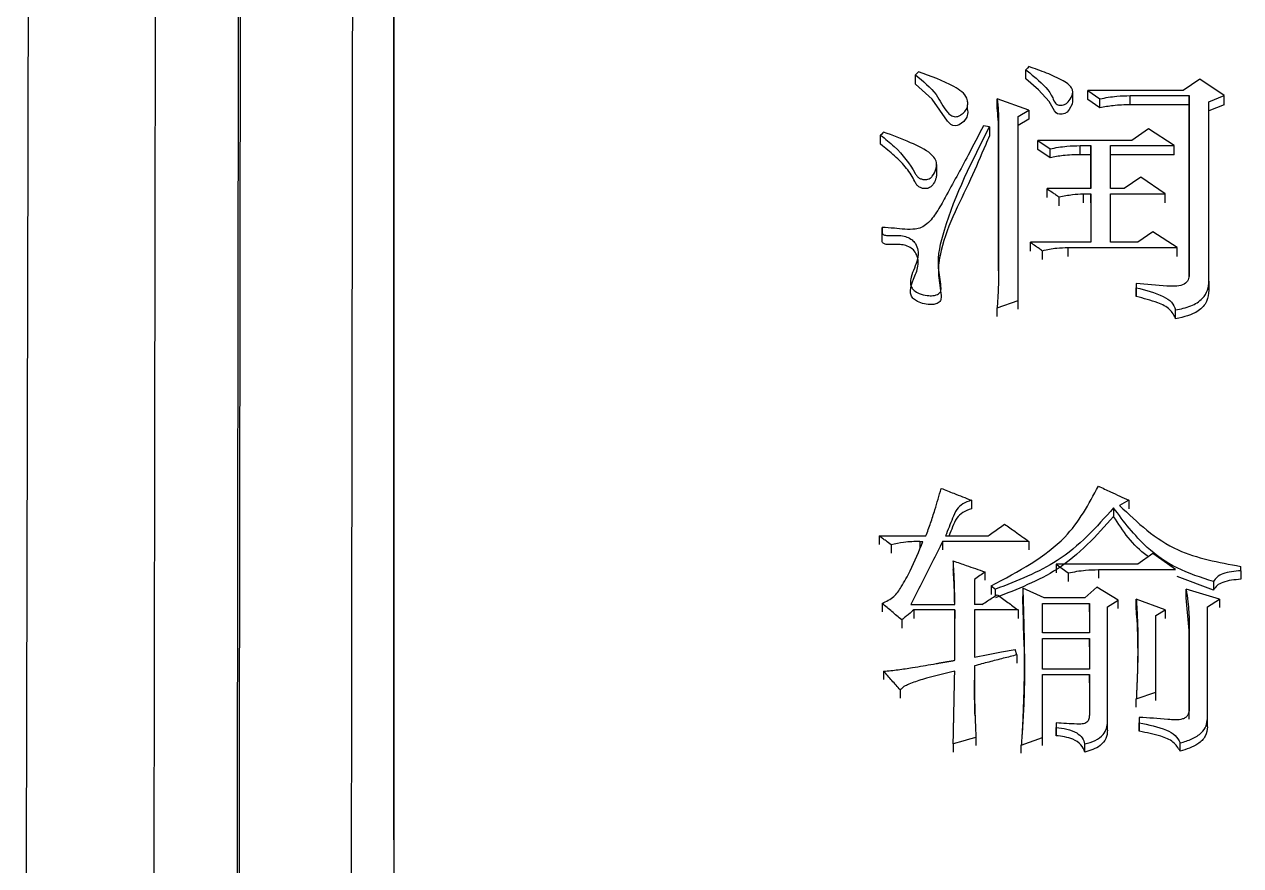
# Model space of a CAD drawing. Header units: millimetres. Extents: x 2642 to 4256, y 821 to 2003.
# Drawn here: x 2862.57 to 2871.27, y 1749.61 to 1755.62 of the extents above; entities that cross this region are included whole.
import ezdxf

# ---------------------------------------------------------------- set-up
doc = ezdxf.new("R2010")
doc.units = ezdxf.units.MM

msp = doc.modelspace()

# ---------------------------------------------------------------- linework, layer by layer
at = {"color": 7, "linetype": 'Continuous', "lineweight": 25}
for p, q in [((2868.9609, 1755.2851), (2868.9393, 1755.2629)), ((2868.9393, 1755.1975), (2868.9393, 1755.2629)), ((2869.729, 1755.2345), (2869.729, 1755.2999)), ((2870.9729, 1755.2332), (2870.8539, 1755.1516)), ((2871.146, 1755.1145), (2870.9729, 1755.2332)), ((2870.1725, 1755.1516), (2870.259, 1755.0922)), ((2870.8539, 1755.1516), (2870.1725, 1755.1516)), ((2870.1725, 1755.0864), (2870.1725, 1755.1516)), ((2869.3125, 1755.0698), (2869.3125, 1755.0792)), ((2869.7506, 1755.0104), (2869.5234, 1755.0922)), ((2869.5234, 1755.027), (2869.5234, 1755.0922)), ((2870.0646, 1755.0727), (2870.0646, 1755.1383)), ((2870.259, 1755.027), (2870.1725, 1755.0864)), ((2870.259, 1755.027), (2870.259, 1755.0922)), ((2870.4753, 1755.1145), (2870.8972, 1755.1145)), ((2870.4753, 1755.0493), (2870.4753, 1755.1145)), ((2870.8972, 1755.1145), (2870.8972, 1753.825)), ((2870.8972, 1755.0493), (2870.8972, 1755.1145)), ((2871.0378, 1755.0699), (2871.146, 1755.1145)), ((2871.0378, 1753.7872), (2871.0378, 1755.0699)), ((2871.146, 1755.0493), (2871.146, 1755.1145)), ((2869.3125, 1755.0141), (2869.3125, 1755.05)), ((2869.6749, 1754.9657), (2869.7506, 1755.0104)), ((2869.6749, 1753.6508), (2869.6749, 1754.9657)), ((2869.7506, 1755.0104), (2869.7506, 1754.9454)), ((2870.8972, 1755.0493), (2870.4753, 1755.0493)), ((2870.8972, 1753.825), (2870.8972, 1755.0493)), ((2871.146, 1755.0493), (2871.0378, 1755.0048)), ((2869.4693, 1754.8913), (2869.4261, 1754.8987)), ((2869.4693, 1754.8913), (2869.4693, 1754.8264)), ((2869.5342, 1754.8838), (2869.5342, 1753.8628)), ((2869.5342, 1754.819), (2869.5342, 1754.8838)), ((2869.7506, 1754.9454), (2869.6749, 1754.9008)), ((2868.6905, 1754.7669), (2868.6905, 1754.8317)), ((2869.5342, 1753.8628), (2869.5342, 1754.819)), ((2869.8155, 1754.7943), (2869.902, 1754.7346)), ((2870.4862, 1754.7943), (2869.8155, 1754.7943)), ((2869.8155, 1754.7296), (2869.8155, 1754.7943)), ((2870.6051, 1754.8764), (2870.4862, 1754.7943)), ((2870.789, 1754.757), (2870.6051, 1754.8764)), ((2869.902, 1754.6699), (2869.8155, 1754.7296)), ((2869.902, 1754.6699), (2869.902, 1754.7346)), ((2870.1184, 1754.757), (2870.1941, 1754.757)), ((2870.1184, 1754.6923), (2870.1184, 1754.757)), ((2870.1941, 1754.757), (2870.1941, 1754.4502)), ((2870.1941, 1754.6923), (2870.1941, 1754.757)), ((2870.3347, 1754.757), (2870.789, 1754.757)), ((2870.3347, 1754.4502), (2870.3347, 1754.757)), ((2870.789, 1754.6923), (2870.789, 1754.757)), ((2869.0914, 1754.5581), (2869.0914, 1754.623)), ((2870.1941, 1754.6923), (2870.1184, 1754.6923)), ((2870.1941, 1754.4502), (2870.1941, 1754.6923)), ((2870.789, 1754.6923), (2870.3347, 1754.6923)), ((2870.5511, 1754.5326), (2870.4321, 1754.4502)), ((2870.7241, 1754.4127), (2870.5511, 1754.5326)), ((2870.1941, 1754.4502), (2869.8804, 1754.4502)), ((2869.8804, 1754.3859), (2869.8804, 1754.4502)), ((2870.4321, 1754.4502), (2870.3347, 1754.4502)), ((2869.9669, 1754.326), (2869.9669, 1754.3902)), ((2870.14, 1754.4127), (2870.1941, 1754.4127)), ((2870.14, 1754.4127), (2870.14, 1754.3484)), ((2870.1941, 1754.4127), (2870.1941, 1754.0667)), ((2870.1941, 1754.3485), (2870.1941, 1754.4127)), ((2870.3347, 1754.4127), (2870.7241, 1754.4127)), ((2870.3347, 1754.0667), (2870.3347, 1754.4127)), ((2870.7241, 1754.3485), (2870.7241, 1754.4127)), ((2868.7013, 1754.0782), (2868.7013, 1754.1421)), ((2870.6376, 1754.142), (2870.5294, 1754.0667)), ((2870.8107, 1754.029), (2870.6376, 1754.142)), ((2870.1941, 1754.0667), (2869.7614, 1754.0667)), ((2869.7614, 1754.003), (2869.7614, 1754.0667)), ((2870.0318, 1754.029), (2870.8107, 1754.029)), ((2870.0318, 1753.9652), (2870.0318, 1754.029)), ((2870.5294, 1754.0667), (2870.3347, 1754.0667)), ((2870.8107, 1753.9653), (2870.8107, 1754.029)), ((2869.8479, 1753.9427), (2869.8479, 1754.0063)), ((2870.5186, 1753.772), (2870.5186, 1753.7417)), ((2870.5186, 1753.772), (2870.5186, 1753.7087)), ((2871.0378, 1753.7872), (2871.0378, 1753.7238)), ((2870.5186, 1753.6784), (2870.5186, 1753.7417)), ((2869.5234, 1753.5977), (2869.6749, 1753.6508)), ((2869.5234, 1753.5346), (2869.5234, 1753.5977)), ((2869.6749, 1753.5877), (2869.6749, 1753.6508)), ((2870.7999, 1753.5193), (2870.7999, 1753.5825)), ((2869.3396, 1752.2221), (2869.3396, 1752.1607)), ((2870.4645, 1752.2221), (2870.3997, 1752.1835)), ((2870.4645, 1752.2221), (2870.4645, 1752.161)), ((2870.3564, 1752.168), (2870.3564, 1752.107)), ((2868.6797, 1751.9667), (2869.015, 1751.9667)), ((2868.6797, 1751.9667), (2868.6797, 1751.9059)), ((2868.9718, 1751.9279), (2868.9934, 1751.9279)), ((2868.9718, 1751.9279), (2868.9718, 1751.8782)), ((2869.7506, 1751.9279), (2869.134, 1751.9279)), ((2869.134, 1751.9279), (2869.134, 1751.8672)), ((2869.1556, 1751.9667), (2869.4585, 1751.9667)), ((2869.7506, 1751.9279), (2869.7506, 1751.8672)), ((2868.7662, 1751.9046), (2868.7662, 1751.844)), ((2870.6376, 1751.8425), (2870.5295, 1751.7648)), ((2870.7999, 1751.726), (2870.6376, 1751.8425)), ((2869.2097, 1751.7882), (2869.2097, 1751.7276)), ((2869.9453, 1751.7648), (2870.0319, 1751.7026)), ((2870.5295, 1751.7648), (2869.9453, 1751.7648)), ((2869.9453, 1751.7648), (2869.9453, 1751.7043)), ((2871.265, 1751.7182), (2871.265, 1751.7493)), ((2869.4369, 1751.7104), (2869.4369, 1751.65)), ((2870.0319, 1751.7026), (2870.0319, 1751.6422)), ((2870.2482, 1751.726), (2870.7999, 1751.726)), ((2870.2482, 1751.726), (2870.2482, 1751.6655)), ((2871.0703, 1751.5797), (2870.8101, 1751.6781)), ((2871.265, 1751.7182), (2871.265, 1751.6577)), ((2869.3612, 1751.6559), (2869.3612, 1751.4767)), ((2869.4802, 1751.6092), (2869.5126, 1751.5859)), ((2869.5126, 1751.5399), (2869.5126, 1751.5859)), ((2869.8588, 1751.5235), (2869.7073, 1751.5936)), ((2869.7073, 1751.5936), (2869.7073, 1751.5334)), ((2870.2374, 1751.6014), (2870.1508, 1751.5235)), ((2870.3888, 1751.5079), (2870.2374, 1751.6014)), ((2871.1136, 1751.5157), (2870.8756, 1751.5858)), ((2870.8756, 1751.5256), (2870.8756, 1751.5858)), ((2871.0703, 1751.6404), (2871.0703, 1751.58)), ((2870.1508, 1751.5235), (2869.8588, 1751.5235)), ((2870.3131, 1751.4611), (2870.3888, 1751.5079)), ((2870.3888, 1751.4477), (2870.3888, 1751.5079)), ((2870.7242, 1751.4377), (2870.5186, 1751.5157)), ((2870.5186, 1751.4552), (2870.5186, 1751.5157)), ((2870.8972, 1751.2915), (2870.8756, 1751.5253)), ((2871.027, 1751.4611), (2871.1136, 1751.5157)), ((2871.1136, 1751.5157), (2871.1136, 1751.4555)), ((2868.7014, 1751.4845), (2868.7014, 1751.4243)), ((2868.9069, 1751.4767), (2869.2206, 1751.4767)), ((2869.2206, 1751.4377), (2868.9285, 1751.4377)), ((2868.9285, 1751.4377), (2868.9285, 1751.3776)), ((2869.2206, 1751.0779), (2869.2206, 1751.4377)), ((2869.2206, 1751.4377), (2869.2206, 1751.3776)), ((2869.4153, 1751.4767), (2869.3612, 1751.4767)), ((2869.6749, 1751.4377), (2869.3612, 1751.4377)), ((2869.3612, 1751.4377), (2869.3612, 1751.1014)), ((2869.6749, 1751.4377), (2869.6749, 1751.3776)), ((2869.848, 1751.4845), (2870.1833, 1751.4845)), ((2869.848, 1751.2736), (2869.848, 1751.4845)), ((2870.1833, 1751.4845), (2870.1833, 1751.2736)), ((2870.1833, 1751.4244), (2870.1833, 1751.4845)), ((2870.3131, 1750.6377), (2870.3131, 1751.4611)), ((2870.5225, 1751.3792), (2870.5186, 1751.4552)), ((2870.6593, 1751.3986), (2870.7242, 1751.4377)), ((2870.7242, 1751.4377), (2870.7242, 1751.3776)), ((2871.0271, 1750.6613), (2871.027, 1751.4611)), ((2868.842, 1751.3674), (2868.842, 1751.3074)), ((2870.8972, 1751.3518), (2870.8972, 1750.7164)), ((2870.8972, 1751.2918), (2870.8972, 1751.3518)), ((2870.1833, 1751.2736), (2869.848, 1751.2736)), ((2869.848, 1751.2345), (2870.1833, 1751.2345)), ((2869.848, 1751.0151), (2869.848, 1751.2345)), ((2870.1833, 1751.2345), (2870.1833, 1751.0151)), ((2870.1833, 1751.1747), (2870.1833, 1751.2345)), ((2870.8972, 1750.657), (2870.8972, 1751.2915)), ((2869.6641, 1751.117), (2869.6533, 1751.1562)), ((2869.6641, 1751.117), (2869.6641, 1751.0574)), ((2868.7121, 1750.9994), (2868.7121, 1750.9399)), ((2870.1833, 1751.0151), (2869.848, 1751.0151)), ((2869.848, 1750.9759), (2870.1833, 1750.9759)), ((2869.848, 1750.5273), (2869.848, 1750.9759)), ((2870.1833, 1750.9759), (2870.1833, 1750.6849)), ((2870.1833, 1750.9164), (2870.1833, 1750.9759)), ((2868.8311, 1750.8659), (2868.8311, 1750.8066)), ((2870.5186, 1750.803), (2870.6593, 1750.8502)), ((2870.5186, 1750.7438), (2870.5186, 1750.803)), ((2870.6593, 1750.7909), (2870.6593, 1750.8502)), ((2869.9453, 1750.6298), (2869.9453, 1750.5982)), ((2869.9453, 1750.6298), (2869.9453, 1750.5708)), ((2870.3131, 1750.5787), (2870.3131, 1750.6377)), ((2870.5403, 1750.6692), (2870.5403, 1750.6298)), ((2870.5403, 1750.6692), (2870.5403, 1750.6101)), ((2870.5403, 1750.5705), (2870.5403, 1750.6298)), ((2871.0271, 1750.6023), (2871.0271, 1750.6613)), ((2869.9453, 1750.539), (2869.9453, 1750.5982)), ((2869.2098, 1750.4799), (2869.2098, 1750.4211)), ((2869.372, 1750.5273), (2869.372, 1750.4684)), ((2869.6965, 1750.472), (2869.848, 1750.5273)), ((2869.6965, 1750.4132), (2869.6965, 1750.472)), ((2869.848, 1750.4684), (2869.848, 1750.5273)), ((2870.1509, 1750.4208), (2870.1509, 1750.4799)), ((2870.8323, 1750.4286), (2870.8323, 1750.4878))]:
    msp.add_line(p, q, dxfattribs=at)
at = {"color": 7, "linetype": 'Continuous', "lineweight": 25, "flags": 128}
for points in [[(2862.568, 1741.9379), (2862.5776, 1746.4213), (2862.5868, 1750.7015), (2862.5955, 1754.7589), (2862.6036, 1758.5751), (2862.6112, 1762.1325), (2862.6182, 1765.4149), (2862.6246, 1768.4072), (2862.6304, 1771.0959), (2862.6354, 1773.4685), (2862.6398, 1775.5143), (2862.6435, 1777.2238), (2862.6464, 1778.5893), (2862.6486, 1779.6045), (2862.65, 1780.2647), (2862.6506, 1780.567), (2862.6507, 1780.588)], [(2869.7506, 1755.3221), (2869.7398, 1755.311), (2869.729, 1755.2999)], [(2870.0633, 1755.0729), (2870.0598, 1755.0525), (2870.0397, 1755.0164), (2870.0239, 1754.9975), (2870.0084, 1754.9872), (2869.9891, 1754.9815), (2869.9699, 1754.9814), (2869.9564, 1754.9849), (2869.9454, 1754.9917), (2869.9346, 1755.0053), (2869.8959, 1755.0721), (2869.8201, 1755.1567), (2869.729, 1755.2345), (2869.729, 1755.2345)], [(2869.3109, 1755.0127), (2869.3144, 1754.9949), (2869.3077, 1754.9605), (2869.2855, 1754.9288), (2869.2532, 1754.9059), (2869.2386, 1754.9005), (2869.2238, 1754.8987), (2869.2074, 1754.9017), (2869.1922, 1754.9093), (2869.1679, 1754.9318), (2869.0588, 1755.0882), (2868.9393, 1755.1975), (2868.9393, 1755.1975)], [(2868.7121, 1754.854), (2868.7067, 1754.8483), (2868.6986, 1754.84), (2868.6905, 1754.8317)], [(2868.7013, 1754.1083), (2868.7013, 1754.132), (2868.7013, 1754.1722)], [(2869.4802, 1751.6092), (2869.4802, 1751.5823), (2869.4802, 1751.5655), (2869.4802, 1751.5489)], [(2869.3612, 1751.1014), (2869.4585, 1751.1197), (2869.5559, 1751.1379), (2869.6533, 1751.1562)], [(2869.372, 1750.5273), (2869.325, 1750.5135), (2869.278, 1750.4998), (2869.2098, 1750.4799)]]:
    msp.add_lwpolyline(points, dxfattribs=at)
at = {"color": 7, "linetype": 'Continuous', "lineweight": 25}
for points, knots in [([(2865.2087, 1780.8852), (2865.2087, 1780.7812), (2865.2088, 1780.2604), (2865.2089, 1778.8935), (2865.2089, 1776.7336), (2865.209, 1774.1152), (2865.209, 1771.6527), (2865.2091, 1768.1449), (2865.2091, 1765.0019), (2865.2091, 1760.6868), (2865.2092, 1755.9998), (2865.2092, 1750.8676), (2865.2092, 1745.444), (2865.2093, 1740.8853), (2865.2094, 1734.9629), (2865.2094, 1730.0571), (2865.2095, 1723.3781), (2865.2096, 1719.0854), (2865.2096, 1716.0842)], [0, 0, 0, 0, 0.020124, 0.100733, 0.181328, 0.221587, 0.302184, 0.342442, 0.423039, 0.463298, 0.543894, 0.624491, 0.664749, 0.745346, 0.785604, 0.8662, 0.906458, 1, 1, 1, 1]), ([(2865.2092, 1749.7952), (2865.2092, 1750.9799), (2865.2092, 1753.2334), (2865.2091, 1757.2737), (2865.2091, 1760.9813), (2865.2091, 1765.216), (2865.209, 1768.2899), (2865.209, 1771.7021), (2865.2089, 1774.6795), (2865.2089, 1777.023), (2865.2088, 1778.9634), (2865.2087, 1779.6971), (2865.2087, 1780.1939)], [0, 0, 0, 0, 0.072858, 0.13859, 0.270184, 0.335916, 0.467513, 0.533245, 0.664841, 0.796434, 0.862166, 1, 1, 1, 1]), ([(2863.5401, 1779.9372), (2863.5402, 1779.9655), (2863.5405, 1780.054), (2863.5392, 1779.0676), (2863.5362, 1777.0547), (2863.5316, 1773.9921), (2863.5264, 1770.6038), (2863.5213, 1767.2664), (2863.5167, 1764.1967), (2863.5111, 1760.5533), (2863.5045, 1756.2826), (2863.4973, 1751.6369), (2863.4896, 1746.6901), (2863.4814, 1741.5197), (2863.4724, 1735.8354), (2863.4625, 1729.6384), (2863.4518, 1722.9546), (2863.4443, 1718.2638), (2863.4404, 1715.8698)], [0, 0, 0, 0, 0.039342, 0.122943, 0.206183, 0.289063, 0.371582, 0.416612, 0.465601, 0.518547, 0.575452, 0.636313, 0.690059, 0.746552, 0.805793, 0.867782, 0.932518, 1, 1, 1, 1]), ([(2864.0454, 1715.7342), (2864.05, 1719.0335), (2864.0591, 1725.632), (2864.072, 1735.062), (2864.0841, 1743.9426), (2864.095, 1752.1003), (2864.1048, 1759.4008), (2864.113, 1765.718), (2864.1198, 1770.9423), (2864.1248, 1774.9905), (2864.1276, 1777.3944), (2864.129, 1778.7079), (2864.1292, 1779.0294), (2864.1292, 1779.1902)], [0, 0, 0, 0, 0.0981345, 0.196269, 0.2944034, 0.3925379, 0.4906723, 0.5888066, 0.686941, 0.7850753, 0.8832097, 0.9416048, 1, 1, 1, 1]), ([(2864.0594, 1715.6855), (2864.0627, 1718.0712), (2864.0692, 1722.7778), (2864.0784, 1729.5271), (2864.0871, 1735.8696), (2864.0951, 1741.7648), (2864.1025, 1747.1954), (2864.1102, 1752.9284), (2864.1178, 1758.697), (2864.125, 1764.1773), (2864.1308, 1768.6445), (2864.1353, 1772.1673), (2864.1386, 1774.8303), (2864.1408, 1776.7296), (2864.1421, 1777.9606), (2864.1425, 1778.4755), (2864.1426, 1778.6254), (2864.1426, 1778.6502)], [0, 0, 0, 0, 0.07139, 0.140843, 0.208359, 0.273937, 0.337578, 0.399281, 0.488173, 0.572709, 0.652888, 0.72871, 0.800173, 0.867277, 0.930021, 0.988406, 1, 1, 1, 1]), ([(2864.9407, 1777.8671), (2864.9407, 1777.7742), (2864.9406, 1777.6044), (2864.9402, 1777.1567), (2864.9396, 1776.6162), (2864.9389, 1775.9404), (2864.938, 1775.1327), (2864.9368, 1774.1927), (2864.9356, 1773.1212), (2864.9334, 1771.4116), (2864.9301, 1768.7255), (2864.9249, 1764.5757), (2864.9182, 1759.3593), (2864.9109, 1753.7525), (2864.9032, 1748.0752), (2864.8958, 1742.6081), (2864.8876, 1736.5953), (2864.8786, 1730.0477), (2864.8688, 1723.0048), (2864.862, 1718.0625), (2864.8585, 1715.5484)], [0, 0, 0, 0, 0.037781, 0.069081, 0.100468, 0.131943, 0.163506, 0.195157, 0.226895, 0.258722, 0.330934, 0.408983, 0.49287, 0.582593, 0.645672, 0.711347, 0.779618, 0.850484, 0.923944, 1, 1, 1, 1]), ([(2869.729, 1755.2999), (2869.7535, 1755.2797), (2869.8274, 1755.2187), (2869.9091, 1755.1406), (2869.9326, 1755.0678), (2869.9512, 1755.0516), (2869.9651, 1755.0466), (2869.9812, 1755.0453), (2869.9987, 1755.0478), (2870.017, 1755.0556), (2870.0393, 1755.0771), (2870.0551, 1755.1052), (2870.0672, 1755.1368), (2870.0605, 1755.1645), (2870.0382, 1755.195), (2869.9748, 1755.2336), (2869.8776, 1755.2773), (2869.7931, 1755.3071), (2869.7506, 1755.3221)], [0, 0, 0, 0, 0.109185, 0.329159, 0.383764, 0.397994, 0.412315, 0.428913, 0.44575, 0.465116, 0.490353, 0.552222, 0.585254, 0.61868, 0.660425, 0.720614, 0.859403, 1, 1, 1, 1]), ([(2868.9393, 1755.2629), (2868.9944, 1755.2184), (2869.0918, 1755.1398), (2869.1384, 1755.0266), (2869.1862, 1754.9768), (2869.2066, 1754.9662), (2869.2246, 1754.9624), (2869.2438, 1754.9661), (2869.2652, 1754.9764), (2869.2895, 1754.9954), (2869.3104, 1755.0245), (2869.3165, 1755.0604), (2869.3089, 1755.1024), (2869.273, 1755.1449), (2869.1595, 1755.2144), (2869.049, 1755.2537), (2868.9609, 1755.2851)], [0, 0, 0, 0, 0.207529, 0.367372, 0.400836, 0.41667, 0.431354, 0.448141, 0.466694, 0.497248, 0.538464, 0.578549, 0.619959, 0.682145, 0.746849, 1, 1, 1, 1]), ([(2869.5234, 1755.0922), (2869.5268, 1755.0626), (2869.5323, 1755.0132), (2869.5335, 1754.9437), (2869.534, 1754.9038), (2869.5342, 1754.8838)], [0, 0, 0, 0, 0.426865, 0.713404, 1, 1, 1, 1]), ([(2870.259, 1755.0922), (2870.2987, 1755.0996), (2870.3699, 1755.1128), (2870.4431, 1755.1139), (2870.4753, 1755.1145)], [0, 0, 0, 0, 0.558835, 1, 1, 1, 1]), ([(2869.5342, 1754.819), (2869.5341, 1754.8338), (2869.5336, 1754.876), (2869.5328, 1754.9455), (2869.5265, 1754.9998), (2869.5234, 1755.027)], [0, 0, 0, 0, 0.213578, 0.606407, 1, 1, 1, 1]), ([(2870.4753, 1755.0493), (2870.4342, 1755.0484), (2870.361, 1755.0468), (2870.2901, 1755.0331), (2870.259, 1755.027)], [0, 0, 0, 0, 0.561085, 1, 1, 1, 1]), ([(2869.4261, 1754.8987), (2869.3896, 1754.8286), (2869.3008, 1754.6577), (2869.1881, 1754.4517), (2869.0963, 1754.2859), (2869.0422, 1754.2104), (2868.985, 1754.1704), (2868.9039, 1754.1517), (2868.8091, 1754.166), (2868.7304, 1754.1705), (2868.7013, 1754.1722)], [0, 0, 0, 0, 0.221772, 0.540825, 0.653503, 0.748944, 0.789647, 0.822549, 0.93445, 1, 1, 1, 1]), ([(2868.7013, 1754.1421), (2868.7015, 1754.1386), (2868.7017, 1754.1328), (2868.7063, 1754.1253), (2868.7138, 1754.1197), (2868.7305, 1754.1142), (2868.7723, 1754.1128), (2868.8245, 1754.1178), (2868.8801, 1754.1059), (2868.9162, 1754.0855), (2868.9445, 1754.0531), (2868.962, 1754.0057), (2868.9565, 1753.9221), (2868.912, 1753.8471), (2868.9014, 1753.778), (2868.9094, 1753.7445), (2868.9307, 1753.7189), (2868.9699, 1753.6973), (2869.0167, 1753.6849), (2869.0597, 1753.6832), (2869.0873, 1753.6881), (2869.1047, 1753.696), (2869.1156, 1753.7061), (2869.1236, 1753.7239), (2869.1213, 1753.7843), (2869.0869, 1753.9284), (2869.1824, 1754.3265), (2869.3471, 1754.6507), (2869.4693, 1754.8913)], [0, 0, 0, 0, 0.005261, 0.008837, 0.012422, 0.017277, 0.029828, 0.061172, 0.078769, 0.096459, 0.112862, 0.137643, 0.170618, 0.238675, 0.261666, 0.275651, 0.289759, 0.306991, 0.331345, 0.347224, 0.357105, 0.364402, 0.370592, 0.376767, 0.392657, 0.46137, 0.600195, 1, 1, 1, 1]), ([(2868.6906, 1754.8317), (2868.7241, 1754.8052), (2868.8255, 1754.7252), (2868.9048, 1754.6211), (2868.9486, 1754.5392), (2868.9659, 1754.5246), (2868.9873, 1754.5162), (2869.0092, 1754.5134), (2869.0293, 1754.5159), (2869.047, 1754.5241), (2869.0702, 1754.5473), (2869.0867, 1754.583), (2869.0945, 1754.6273), (2869.0808, 1754.6661), (2869.0249, 1754.7247), (2868.8943, 1754.7849), (2868.7765, 1754.8296), (2868.7122, 1754.854)], [0, 0, 0, 0, 0.118687, 0.359196, 0.382949, 0.402078, 0.421221, 0.441113, 0.455768, 0.470499, 0.490908, 0.548405, 0.590663, 0.633125, 0.674263, 0.821869, 1, 1, 1, 1]), ([(2869.4693, 1754.8264), (2869.4601, 1754.806), (2869.4139, 1754.7039), (2869.2979, 1754.4202), (2869.1265, 1754.1177), (2869.0964, 1753.8284), (2869.1212, 1753.7241), (2869.1236, 1753.661), (2869.1158, 1753.6427), (2869.1034, 1753.6316), (2869.0829, 1753.6233), (2869.0487, 1753.6191), (2869.0027, 1753.6243), (2868.9583, 1753.6393), (2868.9247, 1753.6609), (2868.9059, 1753.6881), (2868.9004, 1753.7377), (2868.9264, 1753.8068), (2868.9605, 1753.8819), (2868.9601, 1753.9493), (2868.9418, 1753.9941), (2868.9114, 1754.0257), (2868.8732, 1754.0442), (2868.8283, 1754.0521), (2868.7891, 1754.0506), (2868.7556, 1754.0496), (2868.7341, 1754.0504), (2868.7187, 1754.0539), (2868.7093, 1754.0586), (2868.7033, 1754.0654), (2868.7013, 1754.0723), (2868.7013, 1754.0766), (2868.7013, 1754.0782)], [0, 0, 0, 0, 0.033509, 0.167495, 0.460572, 0.533975, 0.607467, 0.62244, 0.629349, 0.63632, 0.644144, 0.656215, 0.676583, 0.698156, 0.712672, 0.727345, 0.74395, 0.787231, 0.835835, 0.865096, 0.888822, 0.906543, 0.924342, 0.940793, 0.960202, 0.97046, 0.980426, 0.985388, 0.989354, 0.993351, 0.997673, 1, 1, 1, 1]), ([(2869.09, 1754.5582), (2869.0897, 1754.5477), (2869.0889, 1754.5229), (2869.074, 1754.4927), (2869.0576, 1754.4692), (2869.0423, 1754.4569), (2869.0255, 1754.4507), (2869.0063, 1754.4492), (2868.985, 1754.4524), (2868.9637, 1754.4614), (2868.946, 1754.4779), (2868.9237, 1754.5249), (2868.8794, 1754.5983), (2868.7916, 1754.6856), (2868.7244, 1754.7397), (2868.6906, 1754.7669)], [0, 0, 0, 0, 0.057364, 0.135452, 0.174054, 0.20354, 0.227011, 0.250403, 0.283482, 0.316855, 0.35045, 0.398369, 0.589542, 0.793116, 1, 1, 1, 1]), ([(2869.902, 1754.7346), (2869.9418, 1754.742), (2870.0129, 1754.7553), (2870.0861, 1754.7565), (2870.1184, 1754.757)], [0, 0, 0, 0, 0.558836, 1, 1, 1, 1]), ([(2870.1184, 1754.6923), (2870.0773, 1754.6914), (2870.0041, 1754.6898), (2869.9331, 1754.676), (2869.902, 1754.6699)], [0, 0, 0, 0, 0.561086, 1, 1, 1, 1]), ([(2869.8804, 1754.4502), (2869.8927, 1754.4416), (2869.9133, 1754.4273), (2869.9422, 1754.4073), (2869.9587, 1754.3959), (2869.9669, 1754.3902)], [0, 0, 0, 0, 0.42837, 0.714189, 1, 1, 1, 1]), ([(2869.9669, 1754.3902), (2869.9986, 1754.397), (2870.0553, 1754.4092), (2870.1141, 1754.4116), (2870.14, 1754.4127)], [0, 0, 0, 0, 0.558879, 1, 1, 1, 1]), ([(2868.7013, 1754.1722), (2868.7013, 1754.1666), (2868.7013, 1754.1565), (2868.7013, 1754.1465), (2868.7013, 1754.1421)], [0, 0, 0, 0, 0.56, 1, 1, 1, 1]), ([(2869.7614, 1754.0667), (2869.7738, 1754.0581), (2869.7944, 1754.0437), (2869.8232, 1754.0236), (2869.8397, 1754.0121), (2869.8479, 1754.0063)], [0, 0, 0, 0, 0.428365, 0.714185, 1, 1, 1, 1]), ([(2869.8479, 1754.0063), (2869.8816, 1754.0137), (2869.9418, 1754.0269), (2870.0042, 1754.0284), (2870.0318, 1754.029)], [0, 0, 0, 0, 0.558545, 1, 1, 1, 1]), ([(2869.5342, 1753.8628), (2869.534, 1753.8363), (2869.5334, 1753.7832), (2869.5301, 1753.6949), (2869.5258, 1753.633), (2869.5234, 1753.5977)], [0, 0, 0, 0, 0.300385, 0.600783, 1, 1, 1, 1]), ([(2870.8972, 1753.825), (2870.8944, 1753.8127), (2870.8885, 1753.7877), (2870.8503, 1753.7564), (2870.794, 1753.7512), (2870.6836, 1753.755), (2870.5916, 1753.7645), (2870.5186, 1753.772)], [0, 0, 0, 0, 0.1108835, 0.2260486, 0.356903, 0.4892019, 1, 1, 1, 1]), ([(2870.7999, 1753.5825), (2870.8369, 1753.59), (2870.9097, 1753.6047), (2870.9925, 1753.6568), (2871.0331, 1753.7229), (2871.0363, 1753.7658), (2871.0378, 1753.7872)], [0, 0, 0, 0, 0.292671, 0.574804, 0.788903, 1, 1, 1, 1]), ([(2870.5186, 1753.7417), (2870.585, 1753.7249), (2870.6767, 1753.7015), (2870.7774, 1753.6415), (2870.7925, 1753.6019), (2870.7999, 1753.5825)], [0, 0, 0, 0, 0.5729384, 0.7913837, 1, 1, 1, 1]), ([(2870.5186, 1753.7086), (2870.5186, 1753.703), (2870.5186, 1753.6929), (2870.5186, 1753.6828), (2870.5186, 1753.6784)], [0, 0, 0, 0, 0.56, 1, 1, 1, 1]), ([(2870.7999, 1753.5193), (2870.7884, 1753.5435), (2870.7648, 1753.5934), (2870.6546, 1753.6434), (2870.5705, 1753.665), (2870.5186, 1753.6784)], [0, 0, 0, 0, 0.2654466, 0.5469642, 1, 1, 1, 1]), ([(2871.0378, 1753.7237), (2871.0352, 1753.6966), (2871.0299, 1753.6417), (2870.9517, 1753.5539), (2870.8581, 1753.5326), (2870.7999, 1753.5193)], [0, 0, 0, 0, 0.269364, 0.545159, 1, 1, 1, 1]), ([(2869.015, 1751.9667), (2869.0262, 1751.9976), (2869.0485, 1752.0594), (2869.0855, 1752.1728), (2869.1088, 1752.2556), (2869.1232, 1752.3071)], [0, 0, 0, 0, 0.274107, 0.548239, 1, 1, 1, 1]), ([(2869.1232, 1752.3071), (2869.1533, 1752.2953), (2869.2045, 1752.2752), (2869.2766, 1752.2469), (2869.3186, 1752.2304), (2869.3395, 1752.2221)], [0, 0, 0, 0, 0.417909, 0.708955, 1, 1, 1, 1]), ([(2869.4802, 1751.6092), (2869.6756, 1751.7134), (2870.0187, 1751.8964), (2870.1791, 1752.1943), (2870.2482, 1752.3225)], [0, 0, 0, 0, 0.569597, 1, 1, 1, 1]), ([(2870.2482, 1752.3225), (2870.2772, 1752.3091), (2870.3278, 1752.2856), (2870.3999, 1752.2522), (2870.443, 1752.2322), (2870.4645, 1752.2221)], [0, 0, 0, 0, 0.402386, 0.701193, 1, 1, 1, 1]), ([(2869.3395, 1752.2221), (2869.3182, 1752.2147), (2869.2763, 1752.2), (2869.2292, 1752.1529), (2869.2058, 1752.0935), (2869.1791, 1752.0305), (2869.1634, 1751.988), (2869.1556, 1751.9667)], [0, 0, 0, 0, 0.178456, 0.349692, 0.567005, 0.783635, 1, 1, 1, 1]), ([(2870.3997, 1752.1835), (2870.527, 1752.0625), (2870.7582, 1751.8427), (2871.1079, 1751.7783), (2871.265, 1751.7493)], [0, 0, 0, 0, 0.550671, 1, 1, 1, 1]), ([(2869.3395, 1752.1607), (2869.3182, 1752.1533), (2869.2764, 1752.1386), (2869.2292, 1752.0916), (2869.206, 1752.0322), (2869.1873, 1751.9896), (2869.179, 1751.9675), (2869.1787, 1751.9667)], [0, 0, 0, 0, 0.225395, 0.441569, 0.715814, 0.989183, 1, 1, 1, 1]), ([(2870.3564, 1752.168), (2870.2339, 1752.0306), (2870.0118, 1751.7813), (2869.6673, 1751.6464), (2869.5126, 1751.5859)], [0, 0, 0, 0, 0.551113, 1, 1, 1, 1]), ([(2870.3564, 1752.1067), (2870.2339, 1751.9695), (2870.0117, 1751.7204), (2869.6672, 1751.5857), (2869.5126, 1751.5253)], [0, 0, 0, 0, 0.551009, 1, 1, 1, 1]), ([(2871.0703, 1751.6404), (2870.9808, 1751.6693), (2870.8039, 1751.7266), (2870.5504, 1751.9069), (2870.4295, 1752.0696), (2870.3564, 1752.168)], [0, 0, 0, 0, 0.288018, 0.569196, 1, 1, 1, 1]), ([(2870.6051, 1751.8192), (2870.6026, 1751.8209), (2870.4913, 1751.897), (2870.4231, 1752.003), (2870.3564, 1752.1067)], [0, 0, 0, 0, 0.022454, 1, 1, 1, 1]), ([(2869.4585, 1751.9667), (2869.471, 1751.9756), (2869.4971, 1751.9943), (2869.5368, 1752.0227), (2869.5639, 1752.0422), (2869.5775, 1752.0519)], [0, 0, 0, 0, 0.314652, 0.657325, 1, 1, 1, 1]), ([(2869.5775, 1752.0519), (2869.6025, 1752.0341), (2869.6438, 1752.0045), (2869.7015, 1751.9631), (2869.7342, 1751.9396), (2869.7506, 1751.9279)], [0, 0, 0, 0, 0.432644, 0.716322, 1, 1, 1, 1]), ([(2868.7662, 1751.9046), (2868.7539, 1751.9135), (2868.7333, 1751.9283), (2868.7044, 1751.949), (2868.6879, 1751.9608), (2868.6797, 1751.9667)], [0, 0, 0, 0, 0.428361, 0.714181, 1, 1, 1, 1]), ([(2868.7014, 1751.4845), (2868.7314, 1751.4992), (2868.7908, 1751.5283), (2868.848, 1751.6161), (2868.9198, 1751.7463), (2868.9647, 1751.8571), (2868.9934, 1751.9279)], [0, 0, 0, 0, 0.161067, 0.318631, 0.564031, 1, 1, 1, 1]), ([(2868.9718, 1751.9279), (2868.9327, 1751.9268), (2868.8631, 1751.9249), (2868.7958, 1751.9108), (2868.7662, 1751.9046)], [0, 0, 0, 0, 0.5610734, 1, 1, 1, 1]), ([(2869.134, 1751.9279), (2869.109, 1751.8783), (2869.0586, 1751.7784), (2868.9829, 1751.628), (2868.9322, 1751.5271), (2868.9069, 1751.4767)], [0, 0, 0, 0, 0.330678, 0.665338, 1, 1, 1, 1]), ([(2869.2206, 1751.4767), (2869.2205, 1751.51), (2869.2204, 1751.5787), (2869.2166, 1751.6825), (2869.212, 1751.7529), (2869.2097, 1751.7882)], [0, 0, 0, 0, 0.320269, 0.660054, 1, 1, 1, 1]), ([(2869.2097, 1751.7882), (2869.2407, 1751.7776), (2869.294, 1751.7593), (2869.3697, 1751.7334), (2869.4145, 1751.7181), (2869.4369, 1751.7104)], [0, 0, 0, 0, 0.4083, 0.70415, 1, 1, 1, 1]), ([(2869.2201, 1751.4767), (2869.2201, 1751.4899), (2869.2198, 1751.5383), (2869.2164, 1751.6219), (2869.212, 1751.6922), (2869.2097, 1751.7273)], [0, 0, 0, 0, 0.1572683, 0.5785381, 1, 1, 1, 1]), ([(2869.4369, 1751.7104), (2869.4243, 1751.7013), (2869.399, 1751.6832), (2869.3738, 1751.665), (2869.3612, 1751.6559)], [0, 0, 0, 0, 0.5000008, 1, 1, 1, 1]), ([(2870.0319, 1751.7026), (2870.0729, 1751.7106), (2870.1441, 1751.7243), (2870.2173, 1751.7255), (2870.2482, 1751.726)], [0, 0, 0, 0, 0.576908, 1, 1, 1, 1]), ([(2871.265, 1751.7182), (2871.221, 1751.7144), (2871.1601, 1751.7092), (2871.0932, 1751.6753), (2871.0779, 1751.6519), (2871.0703, 1751.6404)], [0, 0, 0, 0, 0.571542, 0.789948, 1, 1, 1, 1]), ([(2869.7073, 1751.5936), (2869.7075, 1751.5867), (2869.7079, 1751.5729), (2869.7085, 1751.5522), (2869.7091, 1751.5314), (2869.7097, 1751.5107), (2869.7102, 1751.4934), (2869.7107, 1751.4761), (2869.7111, 1751.4623), (2869.7115, 1751.4484), (2869.7117, 1751.438), (2869.712, 1751.4294), (2869.7123, 1751.4173), (2869.7126, 1751.4051), (2869.713, 1751.3913), (2869.7133, 1751.3809), (2869.7136, 1751.367), (2869.7139, 1751.3532), (2869.7144, 1751.3359), (2869.7147, 1751.322), (2869.715, 1751.3081), (2869.7152, 1751.2995), (2869.7154, 1751.2908), (2869.7156, 1751.2821), (2869.7158, 1751.2735), (2869.716, 1751.2648), (2869.7161, 1751.2561), (2869.7163, 1751.2474), (2869.7165, 1751.2388), (2869.7167, 1751.2301), (2869.7168, 1751.2214), (2869.717, 1751.2127), (2869.7171, 1751.204), (2869.7173, 1751.1954), (2869.7174, 1751.1867), (2869.7177, 1751.1676), (2869.7188, 1751.0946), (2869.7195, 1750.9972), (2869.7184, 1750.8997), (2869.7172, 1750.8509), (2869.7164, 1750.823), (2869.7156, 1750.8021), (2869.7148, 1750.7812), (2869.7139, 1750.7602), (2869.7131, 1750.7428), (2869.7123, 1750.7253), (2869.7114, 1750.7079), (2869.7105, 1750.6904), (2869.7095, 1750.673), (2869.7085, 1750.6555), (2869.7072, 1750.6346), (2869.7062, 1750.6171), (2869.7051, 1750.5997), (2869.7039, 1750.5822), (2869.7028, 1750.5647), (2869.7016, 1750.5473), (2869.7005, 1750.5298), (2869.6993, 1750.5123), (2869.698, 1750.493), (2869.6971, 1750.4808), (2869.6965, 1750.472)], [0, 0, 0, 0, 0.018603, 0.037206, 0.055809, 0.074412, 0.093015, 0.102316, 0.120919, 0.130221, 0.139522, 0.148824, 0.153474, 0.172077, 0.181379, 0.19068, 0.199982, 0.218585, 0.227886, 0.246489, 0.255791, 0.265092, 0.269743, 0.279044, 0.288346, 0.292997, 0.302298, 0.311599, 0.31625, 0.325552, 0.334853, 0.339504, 0.348805, 0.358107, 0.362758, 0.372059, 0.409265, 0.558092, 0.632505, 0.669711, 0.688314, 0.706917, 0.72552, 0.744123, 0.762726, 0.772028, 0.790631, 0.809233, 0.818535, 0.837138, 0.855741, 0.874344, 0.883645, 0.902248, 0.920851, 0.930153, 0.948756, 0.967359, 0.97666, 1, 1, 1, 1]), ([(2870.8756, 1751.5858), (2870.8799, 1751.556), (2870.8875, 1751.5023), (2870.8952, 1751.4242), (2870.8965, 1751.3759), (2870.8972, 1751.3518)], [0, 0, 0, 0, 0.38409, 0.691775, 1, 1, 1, 1]), ([(2871.265, 1751.6574), (2871.221, 1751.6537), (2871.1601, 1751.6485), (2871.0932, 1751.6146), (2871.0779, 1751.5912), (2871.0703, 1751.5797)], [0, 0, 0, 0, 0.571693, 0.790076, 1, 1, 1, 1]), ([(2869.4153, 1751.4767), (2869.4283, 1751.4852), (2869.4529, 1751.5011), (2869.4889, 1751.5245), (2869.5119, 1751.5394), (2869.5234, 1751.5469)], [0, 0, 0, 0, 0.36195, 0.680974, 1, 1, 1, 1]), ([(2869.5234, 1751.5469), (2869.5487, 1751.5287), (2869.5992, 1751.4923), (2869.6496, 1751.4559), (2869.6749, 1751.4377)], [0, 0, 0, 0, 0.5, 1, 1, 1, 1]), ([(2869.715, 1751.2237), (2869.7149, 1751.2269), (2869.713, 1751.3303), (2869.7101, 1751.4333), (2869.7073, 1751.5331)], [0, 0, 0, 0, 0.030859, 1, 1, 1, 1]), ([(2870.5186, 1751.5157), (2870.5201, 1751.4915), (2870.5222, 1751.4551), (2870.5244, 1751.4127), (2870.5254, 1751.3915), (2870.5264, 1751.3703), (2870.529, 1751.3065), (2870.5305, 1751.2214), (2870.5299, 1751.124), (2870.5289, 1751.0723), (2870.5281, 1751.0418), (2870.5278, 1751.0327), (2870.5275, 1751.0205), (2870.5271, 1751.0083), (2870.5267, 1750.9961), (2870.5264, 1750.9869), (2870.526, 1750.9778), (2870.5256, 1750.9656), (2870.5251, 1750.9534), (2870.5247, 1750.9412), (2870.5243, 1750.932), (2870.5238, 1750.9198), (2870.5233, 1750.9076), (2870.5226, 1750.8924), (2870.522, 1750.8771), (2870.5212, 1750.8588), (2870.5201, 1750.8341), (2870.5192, 1750.8155), (2870.5186, 1750.803)], [0, 0, 0, 0, 0.1024398, 0.1536597, 0.1792697, 0.1920747, 0.2432948, 0.4481938, 0.5506355, 0.6530768, 0.6658817, 0.6786867, 0.6914917, 0.7171016, 0.7299066, 0.7427115, 0.7555165, 0.7683215, 0.7939314, 0.8067364, 0.8195413, 0.8323463, 0.8579562, 0.8707612, 0.8963711, 0.9219811, 0.947591, 1, 1, 1, 1]), ([(2868.842, 1751.3674), (2868.8185, 1751.3869), (2868.7717, 1751.426), (2868.7248, 1751.465), (2868.7014, 1751.4845)], [0, 0, 0, 0, 0.5, 1, 1, 1, 1]), ([(2868.9285, 1751.4377), (2868.9167, 1751.4281), (2868.8964, 1751.4116), (2868.8675, 1751.3882), (2868.8505, 1751.3743), (2868.842, 1751.3674)], [0, 0, 0, 0, 0.408883, 0.704441, 1, 1, 1, 1]), ([(2870.5228, 1751.3805), (2870.5228, 1751.3806), (2870.5228, 1751.3813), (2870.523, 1751.3761), (2870.5256, 1751.3126), (2870.529, 1751.2017), (2870.5285, 1751.0616), (2870.5267, 1751.0021), (2870.5258, 1750.9703)], [0, 0, 0, 0, 0.003713, 0.025466, 0.076389, 0.48901, 0.726573, 1, 1, 1, 1]), ([(2870.6593, 1750.8502), (2870.6593, 1750.9836), (2870.6593, 1751.1668), (2870.6593, 1751.3491), (2870.6593, 1751.3986)], [0, 0, 0, 0, 0.728341, 1, 1, 1, 1]), ([(2869.7149, 1751.2276), (2869.7149, 1751.2277), (2869.7149, 1751.228), (2869.7149, 1751.227), (2869.7154, 1751.2011), (2869.7173, 1751.066), (2869.716, 1750.9001), (2869.7104, 1750.7273), (2869.7048, 1750.6096), (2869.702, 1750.5553), (2869.7011, 1750.5383), (2869.701, 1750.5361), (2869.701, 1750.5361), (2869.701, 1750.5361)], [0, 0, 0, 0, 0.0005031, 0.0072608, 0.0135762, 0.2215354, 0.5008607, 0.7564849, 0.9233, 0.9846772, 0.9950824, 0.9988797, 1, 1, 1, 1]), ([(2868.7121, 1750.9994), (2868.7467, 1751.0028), (2868.8157, 1751.0095), (2868.9345, 1751.0283), (2869.0253, 1751.0437), (2869.0851, 1751.0541), (2869.0977, 1751.0563), (2869.1072, 1751.0579), (2869.1166, 1751.0596), (2869.1245, 1751.0609), (2869.1324, 1751.0623), (2869.1387, 1751.0634), (2869.1466, 1751.0648), (2869.1544, 1751.0662), (2869.1623, 1751.0676), (2869.1702, 1751.069), (2869.1781, 1751.0704), (2869.1859, 1751.0717), (2869.1938, 1751.0731), (2869.2017, 1751.0745), (2869.2111, 1751.0762), (2869.2174, 1751.0773), (2869.2206, 1751.0779)], [0, 0, 0, 0, 0.201249, 0.402512, 0.701241, 0.738586, 0.757258, 0.77593, 0.794603, 0.813275, 0.822611, 0.841284, 0.85062, 0.869292, 0.887965, 0.897301, 0.915973, 0.934645, 0.943982, 0.962654, 0.981327, 1, 1, 1, 1]), ([(2869.6641, 1751.117), (2869.632, 1751.1088), (2869.5655, 1751.0915), (2869.4646, 1751.0654), (2869.3957, 1751.0476), (2869.3612, 1751.0386)], [0, 0, 0, 0, 0.317295, 0.658647, 1, 1, 1, 1]), ([(2868.8311, 1750.8659), (2868.8113, 1750.8882), (2868.7716, 1750.9327), (2868.732, 1750.9772), (2868.7121, 1750.9994)], [0, 0, 0, 0, 0.499998, 1, 1, 1, 1]), ([(2869.2206, 1750.9994), (2869.1426, 1750.9819), (2869.0305, 1750.9567), (2868.912, 1750.9154), (2868.8563, 1750.8915), (2868.8394, 1750.8743), (2868.8311, 1750.8659)], [0, 0, 0, 0, 0.564923, 0.811394, 0.907312, 1, 1, 1, 1]), ([(2869.2098, 1750.4799), (2869.2098, 1750.4824), (2869.2099, 1750.4862), (2869.21, 1750.4912), (2869.2101, 1750.4962), (2869.2102, 1750.5025), (2869.2104, 1750.5101), (2869.2105, 1750.5176), (2869.2107, 1750.5251), (2869.2108, 1750.5327), (2869.211, 1750.5402), (2869.2112, 1750.5478), (2869.2113, 1750.5553), (2869.2115, 1750.5628), (2869.2116, 1750.5704), (2869.2118, 1750.5804), (2869.212, 1750.5905), (2869.2122, 1750.6005), (2869.2124, 1750.608), (2869.2126, 1750.6156), (2869.2127, 1750.6231), (2869.2129, 1750.6306), (2869.213, 1750.6382), (2869.2132, 1750.6457), (2869.2133, 1750.6532), (2869.2135, 1750.6608), (2869.2136, 1750.6683), (2869.2138, 1750.6758), (2869.214, 1750.6858), (2869.2142, 1750.6959), (2869.2144, 1750.7059), (2869.2146, 1750.7134), (2869.2147, 1750.721), (2869.2149, 1750.7285), (2869.2151, 1750.736), (2869.2152, 1750.7435), (2869.2154, 1750.751), (2869.2155, 1750.7586), (2869.2157, 1750.7661), (2869.2158, 1750.7736), (2869.216, 1750.7836), (2869.2163, 1750.7936), (2869.2165, 1750.8037), (2869.2166, 1750.8112), (2869.2168, 1750.8187), (2869.2169, 1750.8262), (2869.2171, 1750.8337), (2869.2173, 1750.8412), (2869.2174, 1750.8487), (2869.2176, 1750.8563), (2869.2177, 1750.8638), (2869.2179, 1750.8713), (2869.218, 1750.8788), (2869.2182, 1750.8888), (2869.2185, 1750.8988), (2869.2187, 1750.9088), (2869.2188, 1750.9163), (2869.219, 1750.9238), (2869.2191, 1750.9313), (2869.2193, 1750.9388), (2869.2195, 1750.9463), (2869.2196, 1750.9538), (2869.2198, 1750.9613), (2869.2199, 1750.9688), (2869.2201, 1750.9763), (2869.2203, 1750.9865), (2869.2205, 1750.9942), (2869.2206, 1750.9994)], [0, 0, 0, 0, 0.014477, 0.021715, 0.028953, 0.043429, 0.057906, 0.072382, 0.086858, 0.101335, 0.115811, 0.130287, 0.144764, 0.15924, 0.173716, 0.188193, 0.217145, 0.231622, 0.246098, 0.260574, 0.275051, 0.289527, 0.304003, 0.31848, 0.332956, 0.347432, 0.361908, 0.376385, 0.390861, 0.419814, 0.43429, 0.448766, 0.463243, 0.477719, 0.492195, 0.506672, 0.521148, 0.535624, 0.550101, 0.564577, 0.579053, 0.608006, 0.622482, 0.636959, 0.651435, 0.665911, 0.680388, 0.694864, 0.70934, 0.723817, 0.738293, 0.752769, 0.767246, 0.781722, 0.810675, 0.825151, 0.839627, 0.854104, 0.86858, 0.883056, 0.897533, 0.912009, 0.926485, 0.940962, 0.955438, 0.969914, 1, 1, 1, 1]), ([(2869.3612, 1751.0386), (2869.3612, 1750.9835), (2869.3611, 1750.9265), (2869.3617, 1750.8661), (2869.3617, 1750.8574), (2869.3618, 1750.8488), (2869.3619, 1750.8402), (2869.362, 1750.8332), (2869.3621, 1750.8246), (2869.3622, 1750.8177), (2869.3624, 1750.8091), (2869.3625, 1750.8021), (2869.3626, 1750.7935), (2869.3628, 1750.7848), (2869.3631, 1750.771), (2869.3634, 1750.7589), (2869.3637, 1750.7468), (2869.3639, 1750.7382), (2869.3642, 1750.7295), (2869.3644, 1750.7209), (2869.3647, 1750.7122), (2869.365, 1750.7018), (2869.3654, 1750.6914), (2869.3657, 1750.6828), (2869.366, 1750.6741), (2869.3663, 1750.6655), (2869.3666, 1750.6568), (2869.3669, 1750.6499), (2869.3672, 1750.643), (2869.3674, 1750.6361), (2869.3678, 1750.6274), (2869.3681, 1750.6187), (2869.3685, 1750.6101), (2869.3688, 1750.6014), (2869.3696, 1750.5824), (2869.3707, 1750.5571), (2869.3717, 1750.5352), (2869.372, 1750.5273)], [0, 0, 0, 0, 0.32454, 0.334682, 0.354966, 0.37525, 0.385391, 0.405675, 0.415817, 0.436101, 0.446242, 0.466526, 0.476668, 0.496952, 0.517235, 0.557803, 0.567945, 0.588228, 0.608512, 0.618654, 0.638938, 0.659221, 0.679505, 0.699789, 0.709931, 0.730214, 0.750498, 0.76064, 0.770782, 0.791065, 0.801207, 0.821491, 0.841775, 0.851916, 0.8722, 0.953335, 1, 1, 1, 1]), ([(2869.3658, 1750.6805), (2869.3657, 1750.6819), (2869.3656, 1750.6865), (2869.3639, 1750.7378), (2869.3623, 1750.8209), (2869.3616, 1750.8967), (2869.3615, 1750.9319), (2869.3614, 1750.9349)], [0, 0, 0, 0, 0.043588, 0.13963, 0.631797, 0.967745, 1, 1, 1, 1]), ([(2870.8973, 1750.7164), (2870.8948, 1750.7056), (2870.8908, 1750.6881), (2870.8724, 1750.6679), (2870.8261, 1750.6466), (2870.7087, 1750.6612), (2870.6073, 1750.666), (2870.5403, 1750.6692)], [0, 0, 0, 0, 0.101343, 0.162893, 0.226662, 0.489518, 1, 1, 1, 1]), ([(2870.1833, 1750.6849), (2870.1828, 1750.6764), (2870.1819, 1750.6589), (2870.1675, 1750.632), (2870.131, 1750.6207), (2870.0568, 1750.623), (2869.9946, 1750.6268), (2869.9453, 1750.6298)], [0, 0, 0, 0, 0.111245, 0.226323, 0.352571, 0.486481, 1, 1, 1, 1]), ([(2870.1509, 1750.4799), (2870.1762, 1750.4872), (2870.226, 1750.5016), (2870.2811, 1750.542), (2870.3098, 1750.5904), (2870.312, 1750.622), (2870.3131, 1750.6377)], [0, 0, 0, 0, 0.291879, 0.573778, 0.788361, 1, 1, 1, 1]), ([(2870.5403, 1750.6298), (2870.6069, 1750.6174), (2870.6989, 1750.6004), (2870.8012, 1750.5448), (2870.8221, 1750.5065), (2870.8323, 1750.4878)], [0, 0, 0, 0, 0.571986, 0.790496, 1, 1, 1, 1]), ([(2870.8323, 1750.4878), (2870.8612, 1750.4959), (2870.918, 1750.512), (2870.9844, 1750.554), (2871.0221, 1750.6074), (2871.0254, 1750.6434), (2871.0271, 1750.6613)], [0, 0, 0, 0, 0.291495, 0.574413, 0.789057, 1, 1, 1, 1]), ([(2869.9453, 1750.5982), (2869.9715, 1750.5951), (2870.0233, 1750.5889), (2870.09, 1750.5646), (2870.1361, 1750.5254), (2870.146, 1750.4949), (2870.1509, 1750.4799)], [0, 0, 0, 0, 0.2904, 0.575151, 0.790821, 1, 1, 1, 1]), ([(2869.9453, 1750.5705), (2869.9453, 1750.5646), (2869.9453, 1750.5541), (2869.9453, 1750.5436), (2869.9453, 1750.539)], [0, 0, 0, 0, 0.56, 1, 1, 1, 1]), ([(2870.1509, 1750.4208), (2870.1438, 1750.4398), (2870.1294, 1750.4788), (2870.0525, 1750.5252), (2869.9863, 1750.5337), (2869.9453, 1750.539)], [0, 0, 0, 0, 0.266757, 0.545382, 1, 1, 1, 1]), ([(2870.3131, 1750.5783), (2870.3112, 1750.5584), (2870.3073, 1750.5179), (2870.2538, 1750.4534), (2870.1903, 1750.4333), (2870.1509, 1750.4208)], [0, 0, 0, 0, 0.269955, 0.546271, 1, 1, 1, 1]), ([(2870.5403, 1750.6098), (2870.5403, 1750.6025), (2870.5403, 1750.5893), (2870.5403, 1750.5762), (2870.5403, 1750.5705)], [0, 0, 0, 0, 0.56, 1, 1, 1, 1]), ([(2870.8323, 1750.4286), (2870.8177, 1750.452), (2870.7876, 1750.5001), (2870.6766, 1750.5449), (2870.5923, 1750.5607), (2870.5403, 1750.5705)], [0, 0, 0, 0, 0.266788, 0.548105, 1, 1, 1, 1]), ([(2871.0271, 1750.6019), (2871.0243, 1750.5792), (2871.0186, 1750.5329), (2870.9497, 1750.4639), (2870.8773, 1750.4421), (2870.8323, 1750.4286)], [0, 0, 0, 0, 0.2688651, 0.5456636, 1, 1, 1, 1])]:
    msp.add_open_spline(points, degree=3, knots=knots, dxfattribs=at)

doc.saveas('drawing.dxf')
